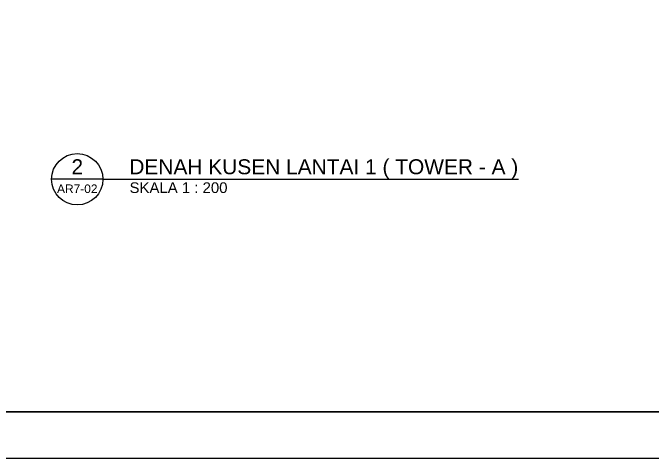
# Model space of a CAD drawing. Header units: millimetres. Extents: x -108 to 351, y -17 to 192.
# Drawn here: x 136.35 to 158.79, y -16.96 to -1.35 of the extents above; entities that cross this region are included whole.
import ezdxf
from ezdxf.enums import TextEntityAlignment as Align

# ---------------------------------------------------------------- set-up
doc = ezdxf.new("R2010")
doc.units = ezdxf.units.MM
for name, color, linetype, lineweight in [('KOP', 7, 'Continuous', 20), ('KOP GARIS', 1, 'Continuous', 30), ('NOT', 7, 'Continuous', 20)]:
    doc.layers.add(name, color=color, linetype=linetype, lineweight=lineweight)
doc.styles.get("Standard").update_dxf_attribs({"font": 'arial.ttf'})

# ---------------------------------------------------------------- blocks, each defined once
blk = doc.blocks.new('Ndtpd')
blk.add_line((0.747, 0), (-0.747, 0))
blk.add_circle((0, 0), 0.747)
at = {"flags": 4}
for tag, height, p in [('NO', 0.5, (0, 0.148)), ('NOLBR', 0.3, (0, -0.398))]:
    blk.add_attdef(tag, text='', height=height, dxfattribs=at).set_placement(p, align=Align.CENTER)
for tag, p, height in [('NDTPD', (1.516, 0.148), 0.5), ('SKALA', (1.523, -0.398), 0.3)]:
    blk.add_attdef(tag, p, '', height=height, dxfattribs=at)
blk = doc.blocks.new('KOPA2-TPAK r')
at = {"layer": 'KOP'}
blk.add_lwpolyline([(0, 0), (59.4, 0), (59.4, 42.135), (0, 42.135)], close=True, dxfattribs=at)
at = {"layer": 'KOP GARIS'}
blk.add_lwpolyline([(0.815, 0.815), (58.585, 0.815), (58.585, 41.32), (0.815, 41.32)], close=True, dxfattribs=at)
at = {"layer": 'KOP'}
for p in [(51.864, 6.612), (51.864, 6.212), (51.864, 5.812)]:
    blk.add_attdef('JUDUL', p, '', height=0.25, dxfattribs=at)
for tag, p in [('SKALA', (51.816, 4.913)), ('SKALA', (51.816, 4.602)), ('SKALA', (51.816, 4.312)), ('AR-00', (57.749, 3.195))]:
    blk.add_attdef(tag, text='', height=0.172, dxfattribs=at).set_placement(p, align=Align.MIDDLE_CENTER)

msp = doc.modelspace()

# ---------------------------------------------------------------- linework, layer by layer
at = {"layer": 'NOT'}
msp.add_line((139.51715, -7.189), (154.10293, -7.189), dxfattribs=at)

# ---------------------------------------------------------------- block references
at = {"layer": 'KOP', "xscale": 2, "yscale": 2, "zscale": 2}
msp.add_blockref('KOPA2-TPAK r', (109.83958, -16.96472), dxfattribs=at)
at = {"layer": 'NOT'}
ref = msp.add_blockref('Ndtpd', (138.61715, -7.189), dxfattribs=dict(at, xscale=1.204819277108422, yscale=1.204819277108422, zscale=1.204819277108422))
ref.add_attrib('NO', '2', dxfattribs={"layer": '0', "height": 0.525, "flags": 4}).set_placement((138.61666, -7.01121), align=Align.CENTER)
ref.add_attrib('NDTPD', 'DENAH KUSEN LANTAI 1 ( TOWER - A )', (140.44367, -7.01121), dxfattribs={"layer": '0', "height": 0.525, "flags": 4})
ref.add_attrib('NOLBR', 'AR7-02', dxfattribs={"layer": '0', "height": 0.3, "flags": 4}).set_placement((138.61666, -7.66895), align=Align.CENTER)
ref.add_attrib('SKALA', 'SKALA 1 : 200', (140.45237, -7.66895), dxfattribs={"layer": '0', "height": 0.375, "flags": 4})

doc.saveas('drawing.dxf')
